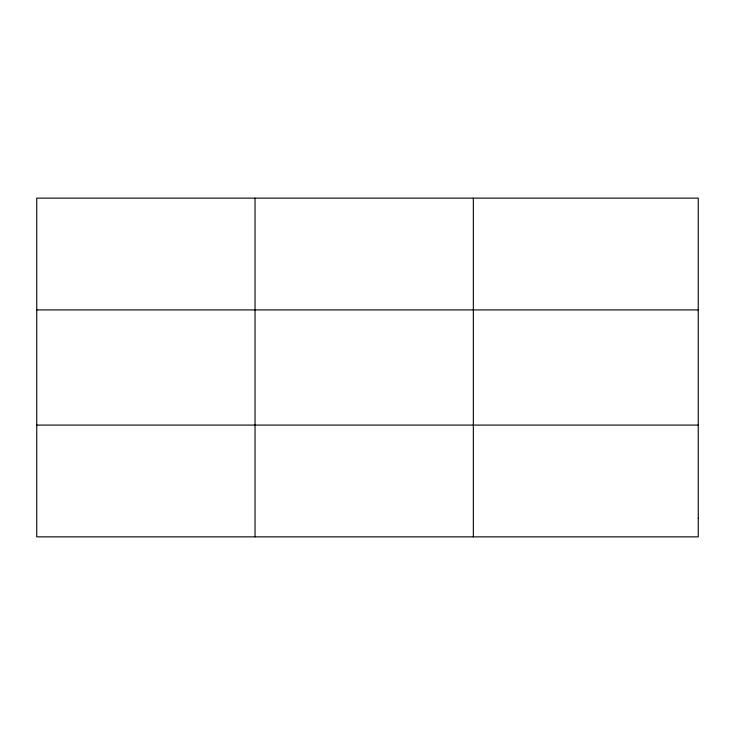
<?xml version="1.0" encoding="UTF-8"?>
<svg xmlns="http://www.w3.org/2000/svg" width="735" height="735" viewBox="0 0 735 735"><rect width="100%" height="100%" fill="white"/><g stroke="black" fill="none" stroke-linecap="round" stroke-linejoin="round"><path stroke-width="1.1" d="M255.045 198.138L255.045 536.862M473.34 198.138L473.34 536.862M36.75 309.913L698.25 309.913M36.75 425.087L698.25 425.087M698.25 518.239L698.25 536.862L36.75 536.862L36.75 198.138L698.25 198.138L698.25 518.239"/></g></svg>
